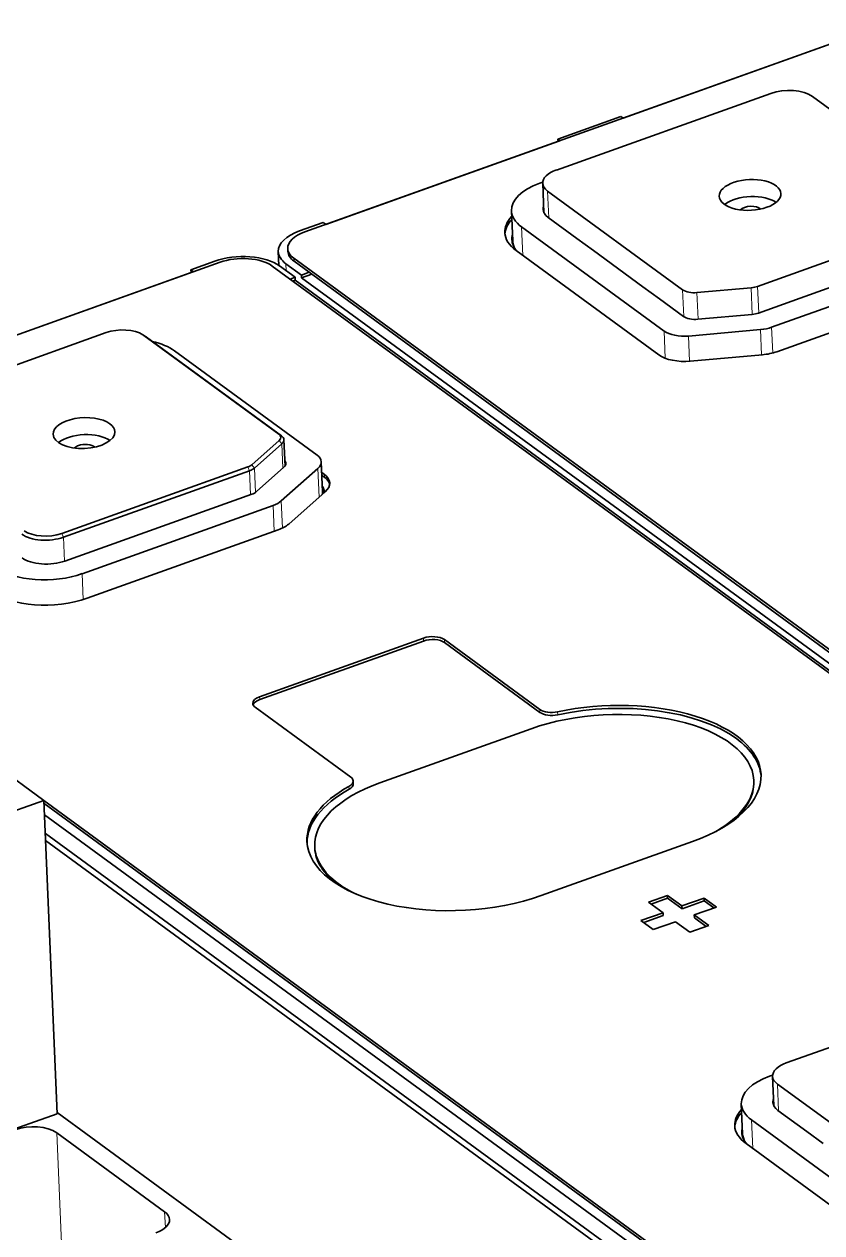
# Model space of a CAD drawing. Extents: x -1334 to -16, y -214 to 699.
# Drawn here: x -594.8 to -541.8, y 167.3 to 247.5 of the extents above; entities that cross this region are included whole.
import ezdxf

# ---------------------------------------------------------------- set-up
doc = ezdxf.new("R2010")
doc.units = 0

msp = doc.modelspace()

# ---------------------------------------------------------------- linework, layer by layer
at = {"color": 7, "lineweight": 35}
for p, q in [((-537.574, 247.474), (-576.136, 233.686)), ((-576.86, 231.939), (-499.383, 175.294)), ((-581.757, 231.677), (-620.319, 217.889)), ((-500.821, 174.78), (-578.299, 231.425)), ((-575.846, 231.009), (-500.38, 175.835)), ((-501.479, 175.442), (-576.766, 230.486)), ((-576.348, 230.636), (-500.883, 175.462)), ((-593.44, 195.961), (-615.857, 212.351)), ((-592.564, 175.165), (-593.44, 195.961)), ((-593.44, 195.96), (-543.566, 159.496)), ((-593.431, 195.765), (-544.564, 160.037)), ((-593.399, 195.001), (-545.066, 159.664)), ((-593.347, 193.771), (-542.832, 156.839)), ((-593.328, 193.301), (-543.251, 156.689)), ((-592.568, 175.258), (-541.939, 138.242))]:
    msp.add_line(p, q, dxfattribs=at)
at = {"color": 7, "lineweight": 35, "ltscale": 0.412161}
for p, q in [((-539.499, 246.787), (-555.023, 241.237)), ((-583.682, 230.99), (-599.206, 225.439))]:
    msp.add_line(p, q, dxfattribs=at)
at = {"color": 7, "lineweight": 35, "ltscale": 0.377548}
for p, q in [((-545.23, 242.883), (-559.45, 237.798)), ((-589.304, 227.005), (-603.524, 221.921))]:
    msp.add_line(p, q, dxfattribs=at)
at = {"color": 7, "lineweight": 35, "ltscale": 0.287861}
for p, q in [((-533.168, 235.886), (-542.463, 242.682)), ((-544.779, 177.15), (-535.484, 170.354)), ((-537.209, 167.978), (-546.504, 174.774)), ((-546.863, 173.199), (-537.567, 166.403))]:
    msp.add_line(p, q, dxfattribs=at)
at = {"color": 7, "lineweight": 35, "ltscale": 0.111043}
msp.add_line((-555.161, 241.338), (-559.344, 239.842), dxfattribs=at)
at = {"color": 7, "lineweight": 35, "ltscale": 0.004318}
for p, q in [((-555.022, 241.236), (-555.161, 241.338)), ((-559.344, 239.842), (-559.204, 239.74))]:
    msp.add_line(p, q, dxfattribs=at)
at = {"color": 7, "lineweight": 35, "ltscale": 0.003705}
msp.add_line((-559.337, 239.694), (-559.344, 239.842), dxfattribs=at)
at = {"color": 7, "lineweight": 35, "ltscale": 0.409909}
msp.add_line((-559.29, 239.711), (-574.73, 234.191), dxfattribs=at)
at = {"color": 7, "lineweight": 35, "ltscale": 0.005343}
for p, q in [((-560.553, 236.925), (-560.352, 236.997)), ((-545.302, 177.674), (-545.101, 177.746))]:
    msp.add_line(p, q, dxfattribs=at)
at = {"color": 7, "lineweight": 35, "ltscale": 0.04896}
for p, q in [((-560.355, 236.915), (-560.272, 234.958)), ((-545.104, 177.664), (-545.022, 175.707))]:
    msp.add_line(p, q, dxfattribs=at)
at = {"color": 7, "lineweight": 35, "ltscale": 0.277395}
for p, q in [((-560.03, 236.401), (-551.072, 229.852)), ((-577.857, 220.275), (-586.814, 226.824))]:
    msp.add_line(p, q, dxfattribs=at)
at = {"color": 7, "lineweight": 13, "ltscale": 0.044536}
msp.add_line((-560.03, 236.401), (-559.955, 234.621), dxfattribs=at)
at = {"color": 7, "lineweight": 35, "ltscale": 0.049865}
for p, q in [((-562.43, 235.091), (-562.346, 233.098)), ((-574.957, 216.45), (-575.041, 218.442)), ((-547.179, 175.84), (-547.095, 173.847))]:
    msp.add_line(p, q, dxfattribs=at)
at = {"color": 7, "lineweight": 35, "ltscale": 0.041975}
for p, q in [((-574.907, 234.321), (-576.488, 233.755)), ((-582.109, 231.746), (-583.69, 231.18))]:
    msp.add_line(p, q, dxfattribs=at)
at = {"color": 7, "lineweight": 35, "ltscale": 0.005546}
msp.add_line((-574.728, 234.19), (-574.907, 234.321), dxfattribs=at)
at = {"color": 7, "lineweight": 35, "ltscale": 0.059265}
for p, q in [((-559.998, 234.653), (-558.085, 233.254)), ((-544.748, 175.402), (-542.834, 174.003))]:
    msp.add_line(p, q, dxfattribs=at)
at = {"color": 7, "lineweight": 35, "ltscale": 0.327888}
for p, q in [((-546.098, 230.072), (-533.748, 234.488)), ((-592.261, 213.686), (-579.911, 218.102)), ((-531.85, 182.963), (-544.199, 178.547))]:
    msp.add_line(p, q, dxfattribs=at)
at = {"color": 7, "lineweight": 35, "ltscale": 0.292894}
for p, q in [((-552.297, 227.11), (-561.755, 234.025)), ((-562.113, 232.45), (-552.656, 225.535))]:
    msp.add_line(p, q, dxfattribs=at)
at = {"color": 7, "lineweight": 13, "ltscale": 0.04742}
for p, q in [((-561.675, 232.13), (-561.755, 234.025)), ((-546.425, 172.879), (-546.504, 174.774))]:
    msp.add_line(p, q, dxfattribs=at)
at = {"color": 7, "lineweight": 35, "ltscale": 0.004878}
for p, q in [((-577.266, 232.582), (-577.258, 232.387)), ((-572.92, 197.068), (-572.928, 197.263)), ((-552.076, 189.669), (-552.068, 189.474)), ((-549.655, 189.492), (-549.647, 189.298)), ((-552.374, 188.52), (-552.366, 188.326)), ((-551.119, 188.969), (-551.111, 188.774)), ((-550.299, 188.369), (-550.291, 188.174))]:
    msp.add_line(p, q, dxfattribs=at)
at = {"color": 7, "lineweight": 35, "ltscale": 0.033866}
msp.add_line((-556.991, 232.454), (-558.085, 233.254), dxfattribs=at)
at = {"color": 7, "lineweight": 35, "ltscale": 0.022869}
msp.add_line((-577.857, 231.467), (-577.895, 232.381), dxfattribs=at)
at = {"color": 7, "lineweight": 13, "ltscale": 0.004878}
for p, q in [((-576.86, 231.939), (-576.852, 231.744)), ((-574.831, 217.409), (-574.839, 217.604)), ((-568.262, 206.739), (-568.254, 206.544)), ((-566.879, 206.638), (-566.871, 206.443)), ((-579.136, 202.851), (-579.128, 202.656)), ((-560.544, 202.007), (-560.536, 201.812)), ((-559.364, 201.849), (-559.356, 201.654)), ((-573.197, 196.705), (-573.206, 196.899))]:
    msp.add_line(p, q, dxfattribs=at)
at = {"color": 7, "lineweight": 35, "ltscale": 0.101597}
msp.add_line((-556.991, 232.454), (-553.711, 230.056), dxfattribs=at)
at = {"color": 7, "lineweight": 35, "ltscale": 0.336337}
msp.add_line((-532.499, 231.896), (-545.167, 227.366), dxfattribs=at)
at = {"color": 7, "lineweight": 35, "ltscale": 0.00477}
for p, q in [((-583.682, 230.99), (-583.69, 231.18)), ((-576.766, 230.486), (-576.774, 230.677)), ((-576.348, 230.636), (-576.356, 230.826))]:
    msp.add_line(p, q, dxfattribs=at)
at = {"color": 7, "lineweight": 35, "ltscale": 0.005547}
msp.add_line((-583.69, 231.18), (-583.511, 231.049), dxfattribs=at)
at = {"color": 7, "lineweight": 35, "ltscale": 0.00069042}
msp.add_line((-577.858, 231.495), (-577.884, 231.485), dxfattribs=at)
at = {"color": 7, "lineweight": 35, "ltscale": 0.032003}
for p, q in [((-576.774, 230.677), (-577.808, 231.432)), ((-577.389, 231.582), (-576.356, 230.826))]:
    msp.add_line(p, q, dxfattribs=at)
at = {"color": 7, "lineweight": 13, "ltscale": 0.011755}
msp.add_line((-577.37, 231.112), (-577.389, 231.582), dxfattribs=at)
at = {"color": 7, "lineweight": 35, "ltscale": 0.031156}
msp.add_line((-576.852, 231.744), (-575.846, 231.009), dxfattribs=at)
at = {"color": 7, "lineweight": 35, "ltscale": 0.013547}
msp.add_line((-576.356, 230.826), (-575.846, 231.009), dxfattribs=at)
at = {"color": 7, "lineweight": 35, "ltscale": 0.133252}
msp.add_line((-543.267, 229.296), (-538.248, 231.09), dxfattribs=at)
at = {"color": 7, "lineweight": 35, "ltscale": 0.00894}
msp.add_line((-577.111, 230.557), (-576.774, 230.677), dxfattribs=at)
at = {"color": 7, "lineweight": 35, "ltscale": 0.004434}
msp.add_line((-576.766, 230.486), (-576.933, 230.427), dxfattribs=at)
at = {"color": 7, "lineweight": 35, "ltscale": 0.018052}
msp.add_line((-576.348, 230.636), (-575.668, 230.879), dxfattribs=at)
at = {"color": 7, "lineweight": 35, "ltscale": 0.336339}
for p, q in [((-544.834, 225.741), (-532.166, 230.27)), ((-590.569, 209.388), (-577.901, 213.918))]:
    msp.add_line(p, q, dxfattribs=at)
at = {"color": 7, "lineweight": 35, "ltscale": 0.033867}
for p, q in [((-552.617, 229.256), (-553.711, 230.056)), ((-541.74, 173.203), (-542.834, 174.003))]:
    msp.add_line(p, q, dxfattribs=at)
at = {"color": 7, "lineweight": 13, "ltscale": 0.044526}
msp.add_line((-550.997, 228.073), (-551.072, 229.852), dxfattribs=at)
at = {"color": 7, "lineweight": 35, "ltscale": 0.090148}
for p, q in [((-550.121, 229.66), (-546.529, 229.981)), ((-550.062, 227.892), (-546.471, 228.213))]:
    msp.add_line(p, q, dxfattribs=at)
at = {"color": 7, "lineweight": 13, "ltscale": 0.0442}
msp.add_line((-550.047, 227.893), (-550.121, 229.66), dxfattribs=at)
at = {"color": 7, "lineweight": 13, "ltscale": 0.044199}
msp.add_line((-546.529, 229.981), (-546.455, 228.214), dxfattribs=at)
at = {"color": 7, "lineweight": 13, "ltscale": 0.044095}
msp.add_line((-546.098, 230.072), (-546.023, 228.31), dxfattribs=at)
at = {"color": 7, "lineweight": 35, "ltscale": 0.049646}
msp.add_line((-552.617, 229.256), (-551.014, 228.084), dxfattribs=at)
at = {"color": 7, "lineweight": 35, "ltscale": 0.02918}
msp.add_line((-546.039, 228.305), (-544.94, 228.698), dxfattribs=at)
at = {"color": 7, "lineweight": 35, "ltscale": 0.044417}
msp.add_line((-543.267, 229.296), (-544.94, 228.698), dxfattribs=at)
at = {"color": 7, "lineweight": 13, "ltscale": 0.045141}
msp.add_line((-552.222, 225.306), (-552.297, 227.11), dxfattribs=at)
at = {"color": 7, "lineweight": 35, "ltscale": 0.119943}
for p, q in [((-545.901, 227.211), (-550.68, 226.783)), ((-550.563, 225.112), (-545.784, 225.54))]:
    msp.add_line(p, q, dxfattribs=at)
at = {"color": 7, "lineweight": 13, "ltscale": 0.041916}
msp.add_line((-545.831, 225.535), (-545.901, 227.211), dxfattribs=at)
at = {"color": 7, "lineweight": 13, "ltscale": 0.042701}
msp.add_line((-545.095, 225.66), (-545.167, 227.366), dxfattribs=at)
at = {"color": 7, "lineweight": 35, "ltscale": 0.005021}
msp.add_line((-586.869, 226.862), (-586.7, 226.753), dxfattribs=at)
at = {"color": 7, "lineweight": 13, "ltscale": 0.005205}
msp.add_line((-586.814, 226.824), (-586.639, 226.711), dxfattribs=at)
at = {"color": 7, "lineweight": 35, "ltscale": 0.277397}
msp.add_line((-577.682, 220.162), (-586.639, 226.711), dxfattribs=at)
at = {"color": 7, "lineweight": 13, "ltscale": 0.04191}
msp.add_line((-550.609, 225.109), (-550.68, 226.783), dxfattribs=at)
at = {"color": 7, "lineweight": 35, "ltscale": 0.292893}
msp.add_line((-584.775, 225.794), (-575.318, 218.879), dxfattribs=at)
at = {"color": 7, "lineweight": 35, "ltscale": 0.060867}
for p, q in [((-579.658, 218.242), (-577.835, 219.857)), ((-579.478, 218.024), (-577.656, 219.639)), ((-579.343, 216.46), (-577.521, 218.074))]:
    msp.add_line(p, q, dxfattribs=at)
at = {"color": 7, "lineweight": 13, "ltscale": 0.005206}
msp.add_line((-577.857, 220.275), (-577.682, 220.162), dxfattribs=at)
at = {"color": 7, "lineweight": 13, "ltscale": 0.007068}
for p, q in [((-577.835, 219.857), (-577.656, 219.639)), ((-579.658, 218.242), (-579.478, 218.024))]:
    msp.add_line(p, q, dxfattribs=at)
at = {"color": 7, "lineweight": 35, "ltscale": 0.043763}
msp.add_line((-577.52, 219.905), (-577.446, 218.156), dxfattribs=at)
at = {"color": 7, "lineweight": 13, "ltscale": 0.040625}
msp.add_line((-577.656, 219.639), (-577.587, 218.015), dxfattribs=at)
at = {"color": 7, "lineweight": 35, "ltscale": 0.327887}
msp.add_line((-592.144, 213.433), (-579.794, 217.848), dxfattribs=at)
at = {"color": 7, "lineweight": 13, "ltscale": 0.00697}
msp.add_line((-579.911, 218.102), (-579.794, 217.848), dxfattribs=at)
at = {"color": 7, "lineweight": 13, "ltscale": 0.039759}
msp.add_line((-579.727, 216.259), (-579.794, 217.848), dxfattribs=at)
at = {"color": 7, "lineweight": 13, "ltscale": 0.040452}
msp.add_line((-579.478, 218.024), (-579.41, 216.408), dxfattribs=at)
at = {"color": 7, "lineweight": 35, "ltscale": 0.080983}
for p, q in [((-575.272, 217.99), (-577.697, 215.842)), ((-577.205, 214.305), (-574.781, 216.453))]:
    msp.add_line(p, q, dxfattribs=at)
at = {"color": 7, "lineweight": 13, "ltscale": 0.047589}
msp.add_line((-575.192, 216.089), (-575.272, 217.99), dxfattribs=at)
at = {"color": 7, "lineweight": 35, "ltscale": 0.005319}
for p, q in [((-574.839, 217.604), (-575.011, 217.729)), ((-574.831, 217.409), (-575.003, 217.534))]:
    msp.add_line(p, q, dxfattribs=at)
at = {"color": 7, "lineweight": 35, "ltscale": 0.328998}
msp.add_line((-592.051, 211.853), (-579.659, 216.284), dxfattribs=at)
at = {"color": 7, "lineweight": 13, "ltscale": 0.045214}
msp.add_line((-577.621, 214.035), (-577.697, 215.842), dxfattribs=at)
at = {"color": 7, "lineweight": 35, "ltscale": 0.336338}
msp.add_line((-578.235, 215.543), (-590.903, 211.014), dxfattribs=at)
at = {"color": 7, "lineweight": 13, "ltscale": 0.043002}
msp.add_line((-578.162, 213.824), (-578.235, 215.543), dxfattribs=at)
at = {"color": 7, "lineweight": 13, "ltscale": 0.006971}
msp.add_line((-592.261, 213.686), (-592.144, 213.433), dxfattribs=at)
at = {"color": 7, "lineweight": 13, "ltscale": 0.039754}
msp.add_line((-592.144, 213.433), (-592.077, 211.844), dxfattribs=at)
at = {"color": 7, "lineweight": 13, "ltscale": 0.042854}
msp.add_line((-590.903, 211.014), (-590.831, 209.301), dxfattribs=at)
at = {"color": 7, "lineweight": 35, "ltscale": 0.288713}
for p, q in [((-568.262, 206.739), (-579.136, 202.851)), ((-568.254, 206.544), (-579.128, 202.656))]:
    msp.add_line(p, q, dxfattribs=at)
at = {"color": 7, "lineweight": 35, "ltscale": 0.196195}
msp.add_line((-560.544, 202.007), (-566.879, 206.638), dxfattribs=at)
at = {"color": 7, "lineweight": 35, "ltscale": 0.196194}
for p, q in [((-560.536, 201.812), (-566.871, 206.443)), ((-579.426, 202.152), (-573.091, 197.52))]:
    msp.add_line(p, q, dxfattribs=at)
at = {"color": 7, "lineweight": 35, "ltscale": 0.266505}
msp.add_line((-561.12, 200.722), (-571.158, 197.133), dxfattribs=at)
at = {"color": 7, "lineweight": 35, "ltscale": 0.002168}
for p, q in [((-546.353, 197.22), (-546.357, 197.307)), ((-575.474, 192.826), (-575.478, 192.913))]:
    msp.add_line(p, q, dxfattribs=at)
at = {"color": 7, "lineweight": 35, "ltscale": 0.426839}
msp.add_line((-609.544, 190.291), (-593.44, 195.961), dxfattribs=at)
at = {"color": 7, "lineweight": 35, "ltscale": 0.266504}
msp.add_line((-560.456, 189.649), (-550.418, 193.238), dxfattribs=at)
at = {"color": 7, "lineweight": 35, "ltscale": 0.033314}
msp.add_line((-552.076, 189.669), (-553.331, 189.22), dxfattribs=at)
at = {"color": 7, "lineweight": 35, "ltscale": 0.028705}
msp.add_line((-552.068, 189.474), (-553.149, 189.087), dxfattribs=at)
at = {"color": 7, "lineweight": 35, "ltscale": 0.029633}
for p, q in [((-551.119, 188.969), (-552.076, 189.669)), ((-551.111, 188.774), (-552.068, 189.474)), ((-553.331, 189.22), (-552.374, 188.52)), ((-551.554, 187.921), (-550.597, 187.221)), ((-549.342, 187.67), (-550.299, 188.369))]:
    msp.add_line(p, q, dxfattribs=at)
at = {"color": 7, "lineweight": 35, "ltscale": 0.038864}
msp.add_line((-549.655, 189.492), (-551.119, 188.969), dxfattribs=at)
at = {"color": 7, "lineweight": 35, "ltscale": 0.038866}
for p, q in [((-549.647, 189.298), (-551.111, 188.774)), ((-552.374, 188.52), (-553.838, 187.997)), ((-550.299, 188.369), (-548.835, 188.893)), ((-553.018, 187.397), (-551.554, 187.921))]:
    msp.add_line(p, q, dxfattribs=at)
at = {"color": 7, "lineweight": 35, "ltscale": 0.0254}
for p, q in [((-548.835, 188.893), (-549.655, 189.492)), ((-553.838, 187.997), (-553.018, 187.397))]:
    msp.add_line(p, q, dxfattribs=at)
at = {"color": 7, "lineweight": 35, "ltscale": 0.01977}
msp.add_line((-549.009, 188.831), (-549.647, 189.298), dxfattribs=at)
at = {"color": 7, "lineweight": 35, "ltscale": 0.034258}
msp.add_line((-552.366, 188.326), (-553.656, 187.864), dxfattribs=at)
at = {"color": 7, "lineweight": 35, "ltscale": 0.033312}
msp.add_line((-550.597, 187.221), (-549.342, 187.67), dxfattribs=at)
at = {"color": 7, "lineweight": 35, "ltscale": 0.024004}
msp.add_line((-549.516, 187.608), (-550.291, 188.174), dxfattribs=at)
at = {"color": 7, "lineweight": 13, "ltscale": 0.044537}
msp.add_line((-544.779, 177.15), (-544.704, 175.37), dxfattribs=at)
at = {"color": 7, "lineweight": 35, "ltscale": 0.432412}
msp.add_line((-592.564, 175.165), (-608.879, 169.422), dxfattribs=at)
at = {"color": 7, "lineweight": 35, "ltscale": 0.221823}
msp.add_line((-592.594, 173.912), (-585.432, 168.675), dxfattribs=at)
at = {"color": 7, "lineweight": 13, "ltscale": 0.221572}
msp.add_line((-592.594, 173.912), (-592.221, 165.056), dxfattribs=at)
at = {"color": 7, "lineweight": 13, "ltscale": 0.026363}
msp.add_line((-585.432, 168.675), (-585.387, 167.621), dxfattribs=at)
at = {"color": 7, "lineweight": 35}
msp.add_arc((-590.945, 218.879), 0.669, 107.31274, 134.71297, dxfattribs=at)
for centre, major_axis, start_param, end_param in [((-544.136, 242.083), (-1.998, -0.084), 3.699571, 5.270367), ((-558.357, 236.999), (1.998, 0.084), 2.128775, 3.141708), ((-558.284, 235.266), (-4.146, -0.175), 5.270367, 6.2833), ((-558.357, 236.999), (1.998, 0.084), 3.141708, 3.699571), ((-546.599, 236.143), (2.048, 0.086), 0.000115, 3.141708), ((-546.599, 236.143), (2.048, 0.086), 3.141708, 5.270367), ((-546.552, 235.017), (2.048, 0.086), 0.58505, 2.52143), ((-546.599, 236.143), (2.048, 0.086), 5.270367, 6.2833), ((-558.284, 235.266), (-4.146, -0.175), 0.000115, 0.557978), ((-558.284, 235.266), (2.048, 0.086), 2.92044, 3.141708), ((-558.284, 235.266), (2.048, 0.086), 3.141708, 3.699571), ((-546.552, 235.017), (2.048, 0.086), 2.52143, 2.556542), ((-546.552, 235.017), (0.749, 0.032), 0.453039, 2.688553), ((-558.224, 233.841), (4.646, 0.196), 2.673593, 3.141708), ((-558.215, 233.646), (4.646, 0.196), 2.673593, 3.099443), ((-574.788, 232.512), (3.107, 0.131), 2.128775, 3.141708), ((-574.769, 232.687), (2.498, 0.105), 2.128775, 3.141708), ((-558.224, 233.841), (4.646, 0.196), 3.141708, 3.699571), ((-558.203, 233.36), (-4.196, -0.177), 6.128724, 6.2833), ((-574.769, 232.687), (2.498, 0.105), 3.141708, 3.699571), ((-558.203, 233.36), (-4.196, -0.177), 0.000115, 0.38621), ((-558.193, 233.1), (-4.196, -0.177), 6.128724, 6.220938), ((-558.2, 233.273), (4.146, 0.175), 3.141708, 3.41272), ((-580.409, 230.502), (3.107, 0.131), 0.557978, 2.128775), ((-580.39, 230.677), (2.498, 0.105), 0.557978, 2.128775), ((-574.788, 232.512), (3.107, 0.131), 3.141708, 3.699571), ((-574.76, 232.492), (-2.498, -0.105), 0.000115, 0.557978), ((-550.236, 230.151), (0.999, 0.042), 3.699571, 4.80672), ((-546.644, 230.472), (0.999, 0.042), 4.80672, 5.270367), ((-550.177, 228.383), (-0.999, -0.042), 0.557978, 1.665127), ((-546.586, 228.704), (-0.999, -0.042), 1.665127, 2.128775), ((-588.32, 226.286), (1.798, 0.076), 0.611638, 2.128775), ((-550.875, 227.619), (1.699, 0.072), 3.699571, 4.80672), ((-546.097, 228.046), (1.699, 0.072), 4.80672, 5.270367), ((-588.32, 226.286), (1.798, 0.076), 0.557978, 0.611638), ((-588.312, 226.112), (-1.998, -0.084), 3.699571, 3.75323), ((-588.247, 224.553), (-4.146, -0.175), 3.699571, 4.190477), ((-550.815, 226.193), (2.198, 0.093), 3.699571, 4.80672), ((-546.037, 226.62), (2.198, 0.093), 4.80672, 5.270367), ((-590.782, 220.346), (2.048, 0.086), 0.557978, 3.141708), ((-590.782, 220.346), (2.048, 0.086), 0.000115, 0.557978), ((-590.782, 220.346), (2.048, 0.086), 3.141708, 6.2833), ((-590.735, 219.219), (2.048, 0.086), 0.58505, 2.556542), ((-578.526, 220.036), (0.799, 0.034), 5.734015, 6.841164), ((-578.519, 219.863), (-0.999, -0.042), 3.141539, 3.699571), ((-578.519, 219.863), (-0.999, -0.042), 2.592422, 3.141539), ((-590.735, 219.219), (-0.749, -0.032), 3.594588, 5.270367), ((-580.348, 218.421), (-0.799, -0.034), 2.128775, 2.592421), ((-578.384, 218.298), (-0.999, -0.042), 2.592422, 3.141539), ((-578.384, 218.298), (-0.999, -0.042), 3.141539, 3.514961), ((-576.74, 218.371), (1.699, 0.072), 6.283131, 6.841164), ((-576.74, 218.371), (1.699, 0.072), 5.734015, 6.283131), ((-580.341, 218.248), (0.999, 0.042), 5.270367, 5.734015), ((-576.68, 216.946), (2.198, 0.093), 6.283131, 6.841164), ((-576.671, 216.751), (2.198, 0.093), 0.089187, 0.557978), ((-576.354, 216.469), (-1.499, -0.063), 3.141539, 3.518227), ((-576.343, 216.209), (1.499, 0.063), 0.175065, 0.376634), ((-576.68, 216.946), (2.198, 0.093), 5.734015, 6.283131), ((-580.206, 216.683), (-0.999, -0.042), 2.128775, 2.592422), ((-579.164, 216.223), (1.699, 0.072), 5.270367, 5.734015), ((-576.656, 216.378), (1.699, 0.072), 6.070768, 6.283131), ((-576.354, 216.469), (-1.499, -0.063), 2.906882, 3.141539), ((-579.104, 214.797), (2.198, 0.093), 5.270367, 5.734015), ((-593.237, 214.232), (-1.998, -0.084), 0.557978, 2.128775), ((-593.245, 214.405), (1.798, 0.076), 3.699571, 5.270367), ((-593.172, 212.673), (-2.048, -0.086), 0.557978, 2.128775), ((-593.172, 212.673), (-4.146, -0.175), 0.557978, 2.128775), ((-593.112, 211.247), (4.646, 0.196), 3.699571, 5.270367), ((-567.715, 206.339), (-0.999, -0.042), 3.699571, 5.270367), ((-567.707, 206.144), (0.999, 0.042), 0.557978, 2.128775), ((-578.59, 202.451), (-0.999, -0.042), 5.270367, 6.2833), ((-578.59, 202.451), (-0.999, -0.042), 0.000115, 0.557978), ((-578.582, 202.256), (0.999, 0.042), 2.128775, 2.944381), ((-555.913, 197.255), (10.041, 0.423), 0.000115, 1.900554), ((-555.905, 197.06), (10.041, 0.423), 0.557978, 1.900554), ((-555.898, 196.904), (9.542, 0.402), 0.000115, 2.128775), ((-559.707, 202.306), (0.999, 0.042), 3.699571, 5.042147), ((-559.699, 202.111), (-0.999, -0.042), 0.557978, 1.900554), ((-555.905, 197.06), (10.041, 0.423), 0.019501, 0.557978), ((-573.928, 197.221), (0.999, 0.042), 6.283184, 6.841164), ((-555.913, 197.255), (10.041, 0.423), 5.270367, 6.2833), ((-555.898, 196.904), (9.542, 0.402), 5.521188, 6.2833), ((-565.951, 193.666), (10.041, 0.423), 2.356995, 3.141644), ((-565.943, 193.471), (10.041, 0.423), 2.356995, 3.122334), ((-565.936, 193.315), (9.542, 0.402), 2.128775, 3.141708), ((-573.928, 197.221), (0.999, 0.042), 5.498588, 6.283184), ((-573.919, 197.026), (-0.999, -0.042), 2.356995, 3.141592), ((-555.895, 196.818), (9.542, 0.402), 5.715786, 6.283585), ((-565.951, 193.666), (10.041, 0.423), 3.141644, 5.270367), ((-565.936, 193.315), (9.542, 0.402), 3.141708, 3.699571), ((-565.933, 193.229), (9.542, 0.402), 3.141992, 3.708825), ((-565.936, 193.315), (9.542, 0.402), 3.699571, 3.903814), ((-543.106, 177.748), (1.998, 0.084), 2.128775, 3.141708), ((-543.033, 176.015), (-4.146, -0.175), 5.270367, 6.2833), ((-543.106, 177.748), (1.998, 0.084), 3.141708, 3.699571), ((-543.033, 176.015), (-4.146, -0.175), 0.000115, 0.557978), ((-543.033, 176.015), (2.048, 0.086), 2.92044, 3.141708), ((-543.033, 176.015), (2.048, 0.086), 3.141708, 3.699571), ((-542.973, 174.59), (4.646, 0.196), 2.673593, 3.141708), ((-542.965, 174.395), (4.646, 0.196), 2.673593, 3.099443), ((-594.267, 173.313), (-1.998, -0.084), 3.699571, 5.270367), ((-542.973, 174.59), (4.646, 0.196), 3.141708, 3.699571), ((-542.953, 174.109), (-4.196, -0.177), 6.128724, 6.2833), ((-542.953, 174.109), (-4.196, -0.177), 0.000115, 0.38621), ((-542.942, 173.849), (4.196, 0.177), 2.987131, 3.079345), ((-542.949, 174.022), (4.146, 0.175), 3.141708, 3.41272), ((-587.105, 168.077), (-1.998, -0.084), 3.141708, 3.699571), ((-587.105, 168.077), (-1.998, -0.084), 2.128775, 3.141708)]:
    msp.add_ellipse(centre, major_axis=major_axis, ratio=0.497921, start_param=start_param, end_param=end_param, dxfattribs=at)

doc.saveas('drawing.dxf')
